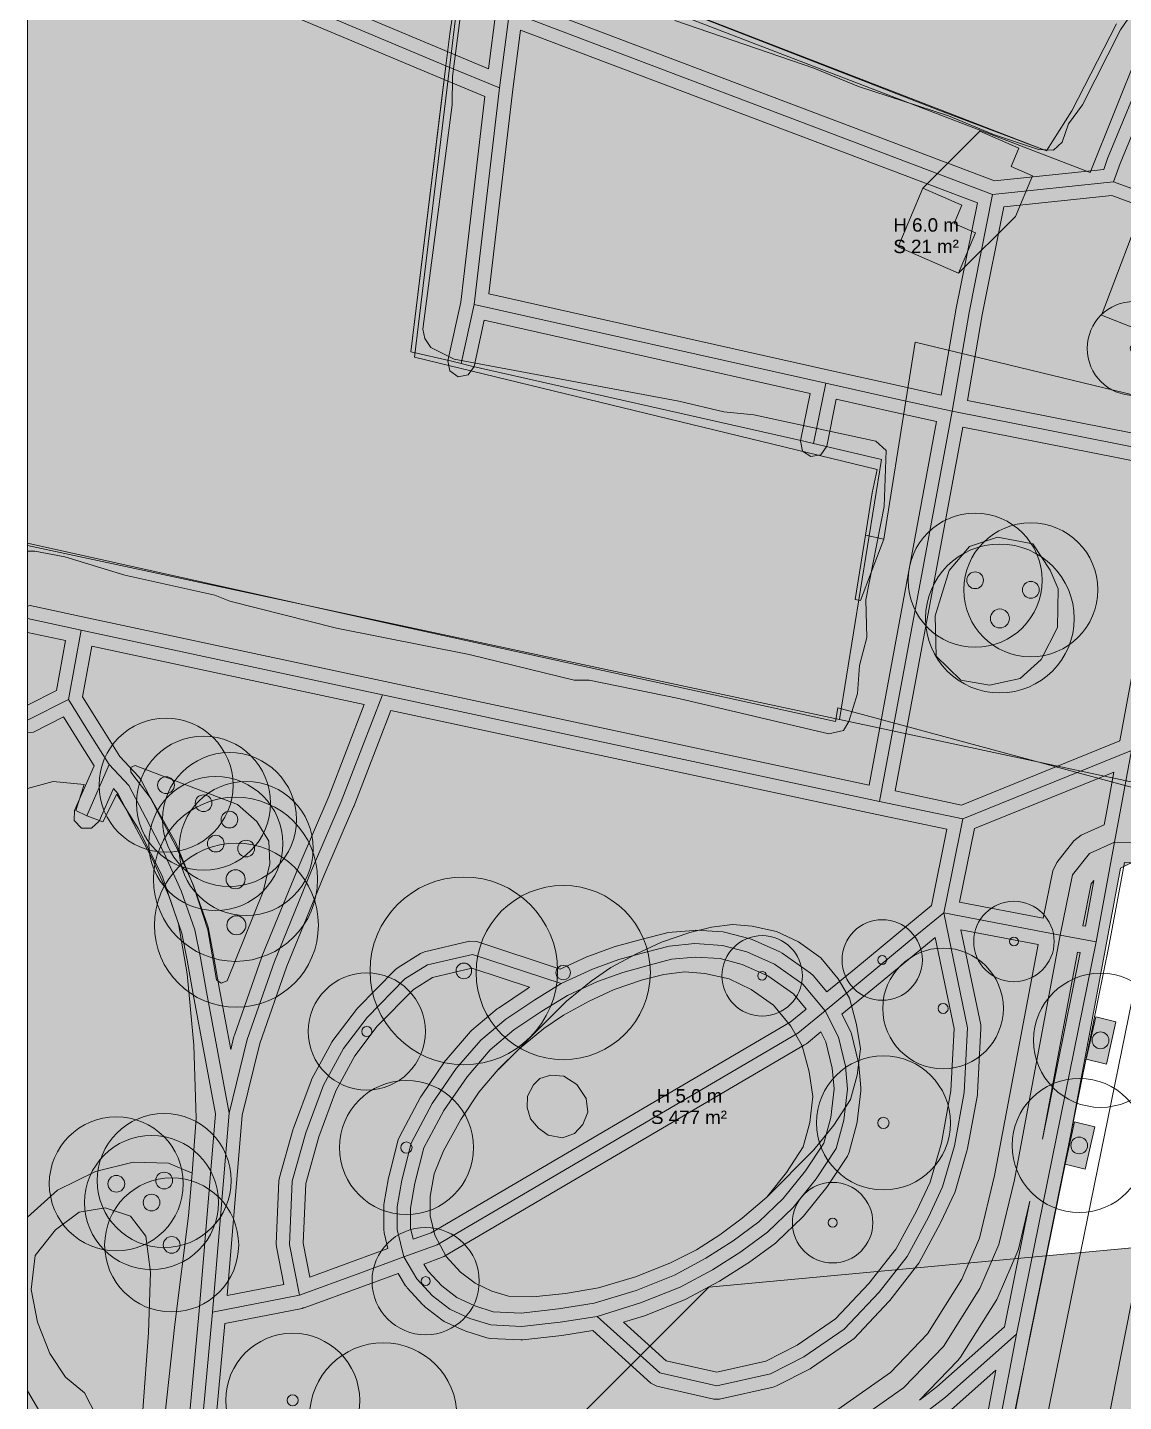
# Model space of a CAD drawing. Header units: metres. Extents: x -8 to 1190, y -11 to 1223.
# Drawn here: x 0 to 81.8, y 883.1 to 985.6 of the extents above; entities that cross this region are included whole.
import ezdxf

# ---------------------------------------------------------------- set-up
doc = ezdxf.new("R2010")
doc.units = ezdxf.units.M
doc.header["$MEASUREMENT"] = 0
for name, color, linetype, lineweight, true_color in [('TPX_BUILDING_AREAS_TEXT', 7, 'CONTINUOUS', 0, 0x000000), ('TPX_BUILDING_HEIGHTS_TEXT', 7, 'CONTINUOUS', 0, 0x000000), ('TPX_BUILDINGS', 7, 'CONTINUOUS', 0, 0x000000), ('TPX_BUILDINGS_HATCH', 7, 'CONTINUOUS', 0, 0xf0f0f0), ('TPX_BUILDINGS_SHADOWS_HATCH', 7, 'CONTINUOUS', 0, 0x000000), ('TPX_BUILDINGS_SHADOWS_OUTLINES', 7, 'CONTINUOUS', 0, 0x000000), ('TPX_CADASTRES', 7, 'CONTINUOUS', 0, 0x646464), ('TPX_CONTOUR_LINES_5M', 7, 'CONTINUOUS', 0, 0x969696), ('TPX_FRAME_PROJECT', 7, 'CONTINUOUS', 0, 0x000000), ('TPX_ROADS_AXES', 7, 'CONTINUOUS', 0, 0x323232), ('TPX_ROADS_CONTOURS', 7, 'CONTINUOUS', 0, 0x646464), ('TPX_VEGETATION_GREEN_SPACES', 7, 'CONTINUOUS', 0, 0x58ba48), ('TPX_VEGETATION_GREEN_SPACES_HATCH', 7, 'CONTINUOUS', 0, 0x58ba48), ('TPX_VEGETATION_TREES_INDIVIDUAL', 7, 'CONTINUOUS', 0, 0x136734), ('TPX_WATERWAYS', 7, 'CONTINUOUS', 0, 0x7aafdf), ('TPX_WATERWAYS_HATCH', 7, 'CONTINUOUS', 0, 0x7aafdf)]:
    doc.layers.add(name, color=color, linetype=linetype, lineweight=lineweight, true_color=true_color)
doc.styles.add('TPX_TEXTE', font='arial.ttf')

# ---------------------------------------------------------------- blocks, each defined once
blk = doc.blocks.new('TREETR006_CR070')
at = {"layer": 'TPX_VEGETATION_TREES_INDIVIDUAL'}
for radius in [7, 0.583]:
    blk.add_circle((0, 0, 0.04), radius, dxfattribs=at)
blk = doc.blocks.new('TREETR003_CR030')
at = {"layer": 'TPX_VEGETATION_TREES_INDIVIDUAL'}
for radius in [3, 0.333]:
    blk.add_circle((0, 0, 0.04), radius, dxfattribs=at)
blk = doc.blocks.new('TREETR005_CR065')
at = {"layer": 'TPX_VEGETATION_TREES_INDIVIDUAL'}
for radius in [6.5, 0.542]:
    blk.add_circle((0, 0, 0.04), radius, dxfattribs=at)
blk = doc.blocks.new('TREETR003_CR035')
at = {"layer": 'TPX_VEGETATION_TREES_INDIVIDUAL'}
for radius in [3.5, 0.292]:
    blk.add_circle((0, 0, 0.04), radius, dxfattribs=at)
blk = doc.blocks.new('TREETR004_CR045')
at = {"layer": 'TPX_VEGETATION_TREES_INDIVIDUAL'}
for radius in [4.5, 0.375]:
    blk.add_circle((0, 0, 0.04), radius, dxfattribs=at)
blk = doc.blocks.new('TREETR005_CR055')
at = {"layer": 'TPX_VEGETATION_TREES_INDIVIDUAL'}
for radius in [5.5, 0.458]:
    blk.add_circle((0, 0, 0.04), radius, dxfattribs=at)
blk = doc.blocks.new('TREETR003_CR040')
at = {"layer": 'TPX_VEGETATION_TREES_INDIVIDUAL'}
for radius in [4, 0.333]:
    blk.add_circle((0, 0, 0.04), radius, dxfattribs=at)
blk = doc.blocks.new('TREETR006_CR050')
at = {"layer": 'TPX_VEGETATION_TREES_INDIVIDUAL'}
for radius in [5, 0.625]:
    blk.add_circle((0, 0, 0.04), radius, dxfattribs=at)
blk = doc.blocks.new('TREETR007_CR061')
at = {"layer": 'TPX_VEGETATION_TREES_INDIVIDUAL'}
for radius in [6.12, 0.708]:
    blk.add_circle((0, 0, 0.04), radius, dxfattribs=at)
blk = doc.blocks.new('TREETR004_CR050')
at = {"layer": 'TPX_VEGETATION_TREES_INDIVIDUAL'}
for radius in [5, 0.417]:
    blk.add_circle((0, 0, 0.04), radius, dxfattribs=at)
blk = doc.blocks.new('TREETR004_CR044')
at = {"layer": 'TPX_VEGETATION_TREES_INDIVIDUAL'}
for radius in [4.37, 0.375]:
    blk.add_circle((0, 0, 0.04), radius, dxfattribs=at)
blk = doc.blocks.new('TREETR007_CR056')
at = {"layer": 'TPX_VEGETATION_TREES_INDIVIDUAL'}
for radius in [5.55, 0.708]:
    blk.add_circle((0, 0, 0.04), radius, dxfattribs=at)

msp = doc.modelspace()

# ---------------------------------------------------------------- hatches: boundary and pattern name
at = {"layer": 'TPX_BUILDINGS_HATCH'}
for points in [[(66.82, 973.6), (64.97, 969.21), (69.48, 967.25), (70.75, 970.26), (69.15, 970.97), (69.73, 972.33), (66.82, 973.6)], [(80.51, 965.1), (80.14, 964.13), (91.1, 959.79), (90.73, 958.8), (95.47, 956.92), (95.84, 957.9), (97.14, 957.39), (100.18, 965.35), (83.18, 972.09), (80.51, 965.1)]]:
    msp.add_hatch(color=256, dxfattribs=at).paths.add_polyline_path(points)
h = msp.add_hatch(color=256, dxfattribs=at)
h.paths.add_polyline_path([(30.05, 898.4), (30.04, 896.96), (30.39, 895.5), (31.24, 893.92), (32.3, 892.76), (33.4, 891.92), (34.65, 891.33), (35.89, 890.97), (37.71, 890.9), (40.14, 891.15), (42.6, 891.57), (45.36, 892.41), (47.93, 893.42), (49.91, 894.42), (51.66, 895.53), (53.33, 896.78), (55.16, 898.35), (56.63, 900.18), (57.88, 902.09), (58.38, 903.91), (58.61, 905.86), (58.33, 907.69), (57.81, 909.64), (56.96, 911.1), (55.66, 912.67), (54, 913.84), (52.36, 914.62), (50.54, 915.03), (49.06, 915.14), (47.49, 914.95), (45.9, 914.55), (43.78, 913.84), (41.92, 912.96), (40.01, 911.92), (38.53, 910.91), (36.69, 909.41), (35.13, 907.87), (33.7, 906.19), (32.34, 904.14), (31.05, 901.81), (30.34, 900.08), (30.05, 898.4)])
h.paths.add_polyline_path([(37.28, 905.03), (37.32, 905.88), (37.75, 906.73), (38.24, 907.2), (39.06, 907.45), (40.02, 907.36), (41, 906.75), (41.68, 905.71), (41.82, 904.67), (41.45, 903.75), (40.83, 903.08), (39.92, 902.76), (38.85, 902.97), (38.13, 903.48), (37.54, 904.18), (37.28, 905.03)], flags=16)
at = {"layer": 'TPX_BUILDINGS_SHADOWS_HATCH'}
for points in [[(71.07, 977.85), (66.82, 973.6), (69.73, 972.33), (69.15, 970.97), (70.75, 970.26), (69.48, 967.25), (73.72, 971.49), (75, 974.51), (73.39, 975.21), (73.97, 976.58), (71.07, 977.85)], [(38.67, 911.41), (35.14, 907.87), (36.69, 909.41), (38.53, 910.91), (40.01, 911.92), (41.92, 912.96), (43.78, 913.84), (45.9, 914.55), (47.49, 914.95), (49.06, 915.14), (50.54, 915.03), (52.36, 914.62), (54, 913.84), (55.66, 912.67), (56.96, 911.1), (57.81, 909.64), (58.33, 907.69), (58.61, 905.86), (58.38, 903.91), (57.88, 902.09), (56.63, 900.18), (55.16, 898.35), (58.69, 901.88), (60.16, 903.72), (61.42, 905.62), (61.92, 907.44), (62.15, 909.4), (61.86, 911.23), (61.34, 913.18), (60.49, 914.63), (59.2, 916.2), (57.54, 917.38), (55.9, 918.15), (54.07, 918.56), (52.6, 918.67), (51.03, 918.49), (49.43, 918.09), (47.32, 917.37), (45.45, 916.49), (43.54, 915.46), (42.07, 914.44), (40.23, 912.95), (38.67, 911.41)], [(37.32, 905.88), (37.28, 905.03), (37.54, 904.18), (38.13, 903.48), (38.85, 902.97), (39.92, 902.76), (40.83, 903.08), (41.45, 903.75), (41.82, 904.67), (41.68, 905.71), (41, 906.75), (40.02, 907.36), (39.06, 907.45), (38.24, 907.2), (37.75, 906.73), (37.32, 905.88)], [(50.84, 891.63), (29.63, 870.42), (66.84, 873.86), (62.04, 835.43), (63.87, 835.35), (65.26, 835.3), (66.35, 835.26), (62.93, 822.76), (60.98, 815.62), (59.83, 815.86), (59.44, 812.47), (57.51, 807.13), (56.53, 802.8), (52.56, 768.79), (44.46, 767.71), (44.25, 767.11), (43.63, 765.31), (42.94, 763.34), (42.65, 762.52), (51.46, 759.45), (50.58, 750.6), (50.09, 746.61), (47.69, 727.18), (47.43, 724.95), (47.37, 724.35), (47.29, 723.78), (46.74, 719.08), (47.79, 705.92), (64.76, 722.89), (63.71, 736.05), (64.26, 740.75), (64.34, 741.32), (64.4, 741.9), (64.66, 744.15), (67.06, 763.58), (67.55, 767.57), (68.43, 776.42), (62.32, 778.55), (69.53, 785.76), (73.5, 819.77), (74.48, 824.1), (76.41, 829.44), (76.8, 832.83), (77.91, 842.36), (78.19, 844.81), (82.43, 849.05), (82.69, 851.8), (83.25, 856.64), (88.05, 895.08), (50.84, 891.63)]]:
    msp.add_hatch(color=256, dxfattribs=at).paths.add_polyline_path(points)
at = {"layer": 'TPX_VEGETATION_GREEN_SPACES_HATCH'}
for points in [[(0, 946.95), (0, 748.38), (1.31, 752.54), (3.68, 758.98), (6.18, 765.81), (7.04, 769.09), (7.68, 771.52), (8.36, 774.1), (8.58, 774.97), (10.02, 782.12), (11.48, 793.14), (12.1, 803.39), (13.01, 814.47), (13.87, 823.96), (14.22, 828.87), (14.35, 830.78), (14.48, 832.11), (15.05, 839.73), (17.03, 857.82), (17.14, 858.81), (18.41, 871.02), (22.6, 871.19), (28, 870.09), (29.63, 870.42), (66.84, 873.86), (69.33, 877.17), (70.64, 878.65), (71.45, 879.38), (72.23, 879.52), (72.99, 878.95), (77.42, 900.8), (81.56, 922.88), (82.26, 923.22), (85.47, 922.63), (85.77, 924.24), (86.11, 926.04), (86.54, 928.42), (86.97, 930.73), (89.12, 942.26), (89.73, 944.01), (90.69, 945.45), (92.03, 946.57), (93.5, 947.2), (95.23, 947.38), (115.7, 948.85), (117.33, 949.18), (118.76, 949.67), (119.86, 950.6), (120.69, 951.98), (125.22, 961.69), (130.85, 974.01), (132.57, 977.77), (134.39, 981.76), (142.7, 999.97), (145.24, 1005.52), (185.84, 1013.05), (217.83, 1018.96), (223.71, 1020.26), (221.84, 1029.13), (218.88, 1043.16), (217.58, 1049.33), (217.01, 1052.03), (215.68, 1058.31), (215.05, 1061.27), (214.08, 1065.92), (212.22, 1074.71), (211.56, 1077.85), (241.43, 1084.13), (243.06, 1076.42), (246.19, 1061.55), (248.12, 1052.43), (248.93, 1048.59), (250.85, 1039.5), (253.62, 1026.2), (259.73, 1027.35), (266.95, 1028.75), (258.3, 1072.96), (255.77, 1085.84), (296.74, 1093.81), (313.88, 1097.15), (316.41, 1097.64), (334.66, 1101.2), (378.18, 1109.74), (389.82, 1112.03), (387.91, 1124.13), (401.49, 1126.84), (484.15, 1142.34), (485.48, 1142.62), (487.78, 1143.04), (498.8, 1145.1), (500.98, 1145.51), (530.38, 1150.99), (533.24, 1151.54), (574.75, 1159.4), (574.1, 1163.4), (563.36, 1215.93), (563, 1218.59), (401.94, 1218.59), (401.47, 1216.75), (400.39, 1208.81), (401.16, 1205.6), (402.53, 1203.12), (403.3, 1200.46), (403.67, 1197.11), (402.52, 1193.65), (399.97, 1187.73), (396.85, 1182.79), (394.1, 1179.23), (389.84, 1175.05), (384.07, 1168.9), (379.71, 1165.1), (377.59, 1162.91), (376.46, 1159.99), (375.71, 1155.78), (375.78, 1138.41), (375.81, 1129.84), (373.86, 1128.02), (371.07, 1126.67), (366.58, 1125.46), (336.55, 1120.38), (326.68, 1119.79), (315.15, 1121.43), (307.05, 1123.19), (299.46, 1126.34), (289.16, 1132.6), (282.52, 1138.46), (277.47, 1144.68), (272.95, 1149.57), (270.14, 1151.39), (267.65, 1152.32), (261.09, 1177.74), (229.2, 1170.51), (226.55, 1164.41), (162.2, 1148.41), (158.41, 1147.29), (154.16, 1145.85), (149.7, 1143.84), (145.34, 1141.24), (141.54, 1138.54), (144.46, 1134.75), (146.98, 1131.4), (133.62, 1121.1), (131.09, 1124.45), (127.13, 1129.25), (123.84, 1130.33), (91.75, 1110.02), (87.45, 1107.29), (81.28, 1097.36), (59.82, 1062.76), (60.31, 1059.01), (64.63, 1055.95), (65.7, 1053.33), (68.24, 1052.74), (77.37, 1046.68), (77.54, 1047.76), (83.88, 1043.56), (77.85, 1039.96), (76.21, 1040.6), (73.52, 1029.16), (75.27, 1028.71), (74.5, 1025.64), (72.79, 1026.02), (71.15, 1019.08), (69.93, 1013.93), (69.08, 1010.4), (68.15, 1005.55), (76.96, 1000.05), (84.54, 995.29), (84.06, 992.66), (81.26, 985.85), (77.92, 979.36), (76.05, 976.38), (32.69, 993.15), (31.52, 985.11), (31.23, 982.73), (28.61, 961.39), (31.66, 960.68), (32.35, 960.51), (33.03, 960.34), (57.92, 954.73), (58.66, 954.55), (59.41, 954.37), (63.72, 953.35), (60.59, 933.97), (0, 946.95)], [(0, 946.95), (0, 748.38), (1.31, 752.54), (3.68, 758.98), (6.18, 765.81), (7.04, 769.09), (7.68, 771.52), (8.36, 774.1), (8.58, 774.97), (10.02, 782.12), (11.48, 793.14), (12.1, 803.39), (13.01, 814.47), (13.87, 823.96), (14.22, 828.87), (14.35, 830.78), (14.48, 832.11), (15.05, 839.73), (17.03, 857.82), (17.14, 858.81), (18.41, 871.02), (22.6, 871.19), (28, 870.09), (29.63, 870.42), (66.84, 873.86), (69.33, 877.17), (70.64, 878.65), (71.45, 879.38), (72.23, 879.52), (72.99, 878.95), (77.42, 900.8), (81.56, 922.88), (82.26, 923.22), (85.47, 922.63), (85.77, 924.24), (86.11, 926.04), (86.54, 928.42), (60.59, 933.97), (0, 946.95)], [(68.78, 945.09), (67.74, 941.69), (67.81, 938.7), (69.65, 936.9), (71.78, 936.53), (74.08, 937.02), (75.65, 938.43), (76.86, 940.84), (76.91, 943.71), (76.31, 945.11), (75.02, 947.07), (72.39, 947.56), (70.3, 946.87), (68.78, 945.09)], [(8.03, 930.53), (7.7, 930.39), (7.71, 930.05), (9.22, 928.04), (11.07, 924.77), (12.41, 921.48), (13.46, 918.28), (14.1, 914.56), (14.45, 914.3), (14.91, 914.47), (17.59, 921.13), (18.09, 923.21), (18, 924.89), (17.11, 926.36), (15.67, 927.62), (8.03, 930.53)], [(0, 928.82), (0, 896.85), (2.23, 898.87), (5.08, 900.26), (7.88, 900.95), (10.52, 900.87), (12.28, 900.14), (12.58, 904.24), (12.41, 909.68), (11.92, 915.01), (11.27, 918.72), (10.04, 922.31), (8.25, 925.84), (6.68, 928.41), (5.62, 926.33), (4.43, 926.79), (3.6, 927.17), (4.22, 929.11), (1.92, 929.35), (0, 928.82)], [(79.73, 911.79), (79.01, 908.63), (80.51, 908.27), (81.22, 911.43), (79.73, 911.79)], [(78.14, 903.95), (77.42, 900.8), (78.92, 900.44), (79.65, 903.59), (78.14, 903.95)], [(0, 896.85), (0, 883.89), (2.18, 880.18), (3.38, 877.97), (4.11, 875.41), (4.24, 872.93), (3.21, 868.97), (2.29, 865.61), (2.61, 862.23), (3.78, 859.63), (3.48, 861.6), (3.45, 863.58), (3.79, 865.47), (4.56, 867.36), (5.5, 869.16), (6.12, 872.59), (6.17, 875.92), (5.79, 879.1), (5.14, 882.01), (4.25, 883.75), (2.83, 884.92), (1.66, 886.69), (0.74, 889.02), (0.27, 891.45), (0.57, 893.98), (2.09, 895.91), (3.85, 897.23), (5.79, 897.54), (7.7, 896.93), (8.83, 895.43), (9.19, 892.76), (9.04, 888.23), (8.6, 882.46), (8.12, 877.98), (7.48, 872.15), (6.86, 869.07), (5.75, 867.07), (4.84, 865.16), (4.48, 863.7), (4.55, 862.07), (4.67, 860.55), (4.96, 860.85), (6.04, 861.8), (7.08, 862.46), (8.29, 862.83), (9.49, 874.96), (11, 888.85), (12.02, 896.95), (12.28, 900.14), (10.52, 900.87), (7.88, 900.95), (5.08, 900.26), (2.23, 898.87), (0, 896.85)], [(0, 883.89), (0, 868.11), (1.42, 870.06), (4.24, 872.93), (4.11, 875.41), (3.38, 877.97), (2.18, 880.18), (0, 883.89)]]:
    msp.add_hatch(color=256, dxfattribs=at).paths.add_polyline_path(points)
at = {"layer": 'TPX_WATERWAYS_HATCH'}
for points in [[(0, 1218.59), (0, 946.95), (60.59, 933.97), (63.72, 953.35), (59.41, 954.37), (58.66, 954.55), (57.92, 954.73), (33.03, 960.34), (32.35, 960.51), (31.66, 960.68), (28.61, 961.39), (30.95, 980.52), (31.23, 982.73), (31.52, 985.11), (32.69, 993.15), (68.12, 979.37), (76.05, 976.38), (77.92, 979.36), (81.26, 985.85), (84.06, 992.66), (84.54, 995.29), (76.96, 1000.05), (68.15, 1005.55), (64.83, 1005.08), (60.63, 1007.74), (55.09, 1009.55), (60.33, 1030.11), (58.67, 1030.53), (57.47, 1025.6), (56.98, 1023.58), (48.69, 1025.81), (49.2, 1027.86), (54.73, 1050.66), (55.25, 1052.8), (63.55, 1050.68), (63.02, 1048.51), (62.23, 1045.21), (63.81, 1044.79), (65.7, 1053.33), (64.63, 1055.95), (60.31, 1059.01), (59.82, 1062.76), (61.27, 1065.1), (66.36, 1073.33), (69.94, 1079.11), (73.99, 1085.67), (81.28, 1097.36), (87.45, 1107.29), (91.75, 1110.02), (123.84, 1130.33), (127.13, 1129.25), (131.09, 1124.45), (133.62, 1121.1), (146.98, 1131.4), (144.46, 1134.75), (141.54, 1138.54), (145.34, 1141.24), (149.7, 1143.84), (154.16, 1145.85), (158.41, 1147.29), (162.2, 1148.41), (226.55, 1164.41), (229.2, 1170.51), (261.09, 1177.74), (267.65, 1152.32), (270.14, 1151.39), (272.95, 1149.57), (277.47, 1144.68), (282.52, 1138.46), (289.16, 1132.6), (299.46, 1126.34), (307.05, 1123.19), (315.15, 1121.43), (326.68, 1119.79), (336.55, 1120.38), (366.58, 1125.46), (371.07, 1126.67), (373.86, 1128.02), (375.81, 1129.84), (375.78, 1138.41), (375.71, 1155.78), (376.46, 1159.99), (377.59, 1162.91), (379.71, 1165.1), (384.07, 1168.9), (389.84, 1175.05), (394.1, 1179.23), (396.85, 1182.79), (399.97, 1187.73), (402.52, 1193.65), (403.67, 1197.11), (403.3, 1200.46), (402.53, 1203.12), (401.16, 1205.6), (400.39, 1208.81), (401.47, 1216.75), (401.94, 1218.59), (0, 1218.59)], [(0, 1218.59), (0, 946.95), (60.59, 933.97), (63.72, 953.35), (59.41, 954.37), (58.66, 954.55), (57.92, 954.73), (33.03, 960.34), (32.35, 960.51), (31.66, 960.68), (28.61, 961.39), (30.95, 980.52), (31.23, 982.73), (31.52, 985.11), (32.69, 993.15), (68.12, 979.37), (76.05, 976.38), (77.92, 979.36), (81.26, 985.85), (84.06, 992.66), (84.54, 995.29), (76.96, 1000.05), (68.15, 1005.55), (64.83, 1005.08), (60.63, 1007.74), (55.09, 1009.55), (60.33, 1030.11), (58.67, 1030.53), (57.47, 1025.6), (56.98, 1023.58), (48.69, 1025.81), (49.2, 1027.86), (54.73, 1050.66), (55.25, 1052.8), (63.55, 1050.68), (63.02, 1048.51), (62.23, 1045.21), (63.81, 1044.79), (65.7, 1053.33), (64.63, 1055.95), (60.31, 1059.01), (59.82, 1062.76), (61.27, 1065.1), (66.36, 1073.33), (69.94, 1079.11), (73.99, 1085.67), (81.28, 1097.36), (87.45, 1107.29), (91.75, 1110.02), (123.84, 1130.33), (127.13, 1129.25), (131.09, 1124.45), (133.62, 1121.1), (146.98, 1131.4), (144.46, 1134.75), (141.54, 1138.54), (145.34, 1141.24), (149.7, 1143.84), (154.16, 1145.85), (158.41, 1147.29), (162.2, 1148.41), (226.55, 1164.41), (229.2, 1170.51), (261.09, 1177.74), (267.65, 1152.32), (270.14, 1151.39), (272.95, 1149.57), (277.47, 1144.68), (282.52, 1138.46), (289.16, 1132.6), (299.46, 1126.34), (307.05, 1123.19), (315.15, 1121.43), (326.68, 1119.79), (336.55, 1120.38), (366.58, 1125.46), (371.07, 1126.67), (373.86, 1128.02), (375.81, 1129.84), (375.78, 1138.41), (375.71, 1155.78), (376.46, 1159.99), (377.59, 1162.91), (379.71, 1165.1), (384.07, 1168.9), (389.84, 1175.05), (394.1, 1179.23), (396.85, 1182.79), (399.97, 1187.73), (402.52, 1193.65), (403.67, 1197.11), (403.3, 1200.46), (402.53, 1203.12), (401.16, 1205.6), (400.39, 1208.81), (401.47, 1216.75), (401.94, 1218.59), (0, 1218.59)], [(0.57, 893.98), (0.27, 891.45), (0.74, 889.02), (1.66, 886.69), (2.83, 884.92), (4.25, 883.75), (5.14, 882.01), (5.79, 879.1), (6.17, 875.92), (6.12, 872.59), (5.5, 869.16), (4.56, 867.36), (3.79, 865.47), (3.45, 863.58), (3.48, 861.6), (3.78, 859.63), (4.67, 860.55), (4.55, 862.07), (4.48, 863.7), (4.84, 865.16), (5.75, 867.07), (6.86, 869.07), (7.48, 872.15), (8.12, 877.98), (8.6, 882.46), (9.04, 888.23), (9.19, 892.76), (8.83, 895.43), (7.7, 896.93), (5.79, 897.54), (3.85, 897.23), (2.09, 895.91), (0.57, 893.98)]]:
    msp.add_hatch(color=256, dxfattribs=at).paths.add_polyline_path(points)

# ---------------------------------------------------------------- linework, layer by layer
at = {"layer": 'TPX_BUILDINGS', "elevation": 0.04}
for points in [[(66.82, 973.6), (64.97, 969.21), (69.48, 967.25), (70.75, 970.26), (69.15, 970.97), (69.73, 972.33)], [(80.51, 965.1), (80.14, 964.13), (91.1, 959.79), (90.73, 958.8), (95.47, 956.92), (95.84, 957.9), (97.14, 957.39), (100.18, 965.35), (83.18, 972.09)], [(30.05, 898.4), (30.04, 896.96), (30.39, 895.5), (31.24, 893.92), (32.3, 892.76), (33.4, 891.92), (34.65, 891.33), (35.89, 890.97), (37.71, 890.9), (40.14, 891.15), (42.6, 891.57), (45.36, 892.41), (47.93, 893.42), (49.91, 894.42), (51.66, 895.53), (53.33, 896.78), (55.16, 898.35), (56.63, 900.18), (57.88, 902.09), (58.38, 903.91), (58.61, 905.86), (58.33, 907.69), (57.81, 909.64), (56.96, 911.1), (55.66, 912.67), (54, 913.84), (52.36, 914.62), (50.54, 915.03), (49.06, 915.14), (47.49, 914.95), (45.9, 914.55), (43.78, 913.84), (41.92, 912.96), (40.01, 911.92), (38.53, 910.91), (36.69, 909.41), (35.13, 907.87), (33.7, 906.19), (32.34, 904.14), (31.05, 901.81), (30.34, 900.08)], [(37.28, 905.03), (37.32, 905.88), (37.75, 906.73), (38.24, 907.2), (39.06, 907.45), (40.02, 907.36), (41, 906.75), (41.68, 905.71), (41.82, 904.67), (41.45, 903.75), (40.83, 903.08), (39.92, 902.76), (38.85, 902.97), (38.13, 903.48), (37.54, 904.18)]]:
    msp.add_lwpolyline(points, close=True, dxfattribs=at)
at = {"layer": 'TPX_BUILDINGS_SHADOWS_OUTLINES', "elevation": 0.04}
for points in [[(71.07, 977.85), (66.82, 973.6), (69.73, 972.33), (69.15, 970.97), (70.75, 970.26), (69.48, 967.25), (73.72, 971.49), (75, 974.51), (73.39, 975.21), (73.97, 976.58)], [(38.67, 911.41), (35.14, 907.87), (36.69, 909.41), (38.53, 910.91), (40.01, 911.92), (41.92, 912.96), (43.78, 913.84), (45.9, 914.55), (47.49, 914.95), (49.06, 915.14), (50.54, 915.03), (52.36, 914.62), (54, 913.84), (55.66, 912.67), (56.96, 911.1), (57.81, 909.64), (58.33, 907.69), (58.61, 905.86), (58.38, 903.91), (57.88, 902.09), (56.63, 900.18), (55.16, 898.35), (58.69, 901.88), (60.16, 903.72), (61.42, 905.62), (61.92, 907.44), (62.15, 909.4), (61.86, 911.23), (61.34, 913.18), (60.49, 914.63), (59.2, 916.2), (57.54, 917.38), (55.9, 918.15), (54.07, 918.56), (52.6, 918.67), (51.03, 918.49), (49.43, 918.09), (47.32, 917.37), (45.45, 916.49), (43.54, 915.46), (42.07, 914.44), (40.23, 912.95)], [(37.32, 905.88), (37.28, 905.03), (37.54, 904.18), (38.13, 903.48), (38.85, 902.97), (39.92, 902.76), (40.83, 903.08), (41.45, 903.75), (41.82, 904.67), (41.68, 905.71), (41, 906.75), (40.02, 907.36), (39.06, 907.45), (38.24, 907.2), (37.75, 906.73)]]:
    msp.add_lwpolyline(points, close=True, dxfattribs=at)
msp.add_lwpolyline([(83.25, 856.64), (88.05, 895.08), (50.84, 891.63), (29.63, 870.42)], dxfattribs=at)
at = {"layer": 'TPX_CADASTRES', "elevation": 0.02}
msp.add_lwpolyline([(86.57, 992.88), (79.3, 974.76), (32.71, 992.67), (28.87, 961), (63.4, 952.61), (63.04, 950.87), (62.54, 947.72), (63.91, 947.42), (66.24, 962.1), (109.3, 951.7), (126.96, 1000.05)], dxfattribs=at)
for points in [[(0, 947.13), (0, 595.6), (5.47, 643.71), (7.13, 658.29), (9.5, 679.16), (45.56, 674.66), (48.68, 702.1), (12.62, 706.6), (25.53, 820.09), (30.92, 867.56), (67.89, 870.17), (62.59, 824.04), (60.41, 805.22), (85.48, 928.08), (60.47, 934.83), (60.3, 933.81), (26.37, 941.25)], [(62.54, 947.72), (61.77, 942.92), (62.16, 942.85), (63.91, 947.42)]]:
    msp.add_lwpolyline(points, close=True, dxfattribs=at)
at = {"layer": 'TPX_CONTOUR_LINES_5M', "elevation": 0.05}
for points in [[(32.72, 989.58), (31.71, 981.91), (31.68, 979.82), (29.5, 963.09), (29.65, 962.39), (30.11, 961.7), (31.85, 960.85), (48.61, 957.72), (51.96, 956.92), (54.2, 956.7), (63.31, 954.73), (64.08, 954.03), (63.93, 949.85), (62.56, 942.88), (62.62, 940.09), (62.08, 938), (61.94, 935.9), (61.28, 933.81), (60.9, 933.15), (59.79, 932.9), (48.61, 935.53), (41.91, 936.9), (40.79, 936.91), (32.97, 938.82), (23.05, 940.78), (15.09, 942.78), (13.97, 943.25), (7.26, 944.74), (2.79, 946.09), (0.56, 946.52), (0, 946.52)], [(83.25, 987.88), (81.56, 985.4), (78.72, 979.82), (77.67, 978.4), (77.2, 977.03), (76.55, 976.43), (75.43, 976.47), (72.08, 977.6), (68.73, 979), (62.02, 981.17), (58.67, 982.54), (48.3, 986.1)]]:
    msp.add_lwpolyline(points, dxfattribs=at)
at = {"layer": 'TPX_FRAME_PROJECT', "elevation": 0}
msp.add_lwpolyline([(0, 0), (1184.57, 0), (1184.57, 1218.59), (0, 1218.59)], close=True, dxfattribs=at)
at = {"layer": 'TPX_ROADS_AXES', "elevation": 0.03}
for points in [[(79.74, 917.38), (81.12, 924.81), (81.47, 926.69), (82.39, 931.66), (86.45, 953.51), (96.4, 951.56), (112.46, 952.95), (115.29, 953.5), (117.55, 954.86), (119.24, 956.96), (122.02, 962.56), (128.47, 976.81), (129.63, 979.36), (130.75, 981.82), (141.66, 1003.71)], [(91.85, 999.45), (90.27, 995.88), (84.51, 982.66), (81.53, 975.43), (81.04, 974.06)], [(35.22, 981.08), (31.23, 982.73), (0, 995.84)], [(33.32, 964.93), (35.22, 981.08), (35.96, 986.78), (72.02, 973.13), (70.26, 964.32)], [(72.02, 973.13), (81.04, 974.06), (83.62, 973.11), (101.76, 966.17), (96.4, 951.56)], [(33.32, 964.93), (32.35, 960.51)], [(86.45, 953.51), (68.99, 956.96), (64.99, 957.84), (59.58, 959.05), (33.32, 964.93)], [(70.26, 964.32), (68.99, 956.96), (63.59, 927.86)], [(58.66, 954.55), (59.58, 959.05)], [(69.79, 926.55), (63.59, 927.86), (26.48, 935.81), (4.01, 940.63), (0, 941.49)], [(0, 933.92), (3.05, 935.46), (4.01, 940.63)], [(13.81, 889.77), (15.04, 904.61), (16.39, 910.09), (18.43, 915.92), (21.2, 922.7), (23.42, 927.85), (26.48, 935.81)], [(15.04, 904.61), (13.35, 913.65), (12.9, 916.2), (12.5, 918.29), (11.48, 921.18), (10.21, 924), (8.82, 926.64), (7.56, 929.04), (6.1, 930.6), (4.67, 932.85), (3.05, 935.46)], [(42.5, 889.45), (47.18, 885.23), (51.43, 884.26), (55.44, 885.16), (57.94, 886.44), (60.95, 888.49), (63.55, 891.25), (65.63, 893.91), (67.23, 896.85), (68.29, 899.12), (69.17, 902.16), (69.9, 906.16), (70.15, 910.98), (68.37, 919.55), (68.99, 922.61), (69.79, 926.55), (82.39, 931.66), (84.09, 931.32), (86.97, 930.73), (91.86, 929.73), (97.04, 928.68), (97.78, 928.51), (131.52, 920.89)], [(4.43, 926.79), (6.1, 930.6)], [(90.62, 923.31), (85.77, 924.24), (82.97, 924.78), (81.12, 924.81), (79.25, 923.97), (77.97, 922.37), (77.07, 917.89), (73.64, 899.63), (72.48, 894.81), (71.06, 891.52), (68.35, 887.21), (65.38, 884.13), (61.23, 881.21)], [(79.74, 917.38), (77.07, 917.89), (68.37, 919.55), (66.37, 917.9)], [(27.58, 895.92), (27.58, 897.62), (27.93, 899.6), (28.63, 902.37), (30.21, 905.32), (32, 907.93), (33.82, 910.04), (35.7, 911.62), (37.85, 913.06), (39.82, 914.27), (42.15, 915.35), (44.12, 916.07), (46.23, 916.63), (47.89, 917.07), (49.81, 917.25), (51.86, 917.12), (53.68, 916.64), (55.74, 915.72), (57.85, 914.24), (59.52, 912.24), (60.52, 910.28), (61.04, 908.12), (61.2, 906.4), (60.92, 904.09), (60.34, 901.96), (58.86, 899.72), (57.13, 897.56), (55.22, 895.73), (53.22, 894.26), (51.11, 892.93), (48.7, 891.63), (45.75, 890.45), (42.5, 889.45), (39.76, 889.02), (36.86, 888.69), (34.57, 888.81), (33, 889.3), (31.52, 889.99), (30.23, 890.99)], [(55.29, 763.3), (57.56, 783.94), (58.8, 794.77), (60.07, 806.77), (60.74, 810.99), (61.79, 816.47), (62.93, 822.76), (64.44, 830.87), (65.26, 835.3), (67.46, 846.5), (74.08, 876.73), (74.65, 879.75), (72.47, 881.22), (73.81, 888.13), (79.74, 917.38)], [(66.37, 917.9), (62.44, 914.66)], [(39.82, 914.27), (33.21, 916.45), (29.85, 915.66), (28.17, 914.63), (25.34, 911.74), (23.59, 909.42), (22.1, 906.69), (20.78, 903.15), (19.76, 899.53), (19.56, 894.82), (20.3, 891.03), (13.81, 889.77)], [(62.44, 914.66), (59.52, 912.24), (57.49, 910.57), (30.56, 894.78), (28.09, 893.88), (24.8, 892.67)], [(29.06, 892.25), (28.09, 893.88), (27.58, 895.92)], [(20.3, 891.03), (24.8, 892.67)], [(30.23, 890.99), (29.06, 892.25)], [(7.59, 826.78), (8.1, 831.4), (11.19, 861.85), (12.71, 877.92), (13.81, 889.77)], [(47.49, 872.72), (56.2, 875.95), (60.69, 878.02), (65.04, 880.77), (68.49, 883.42), (73.81, 888.13)]]:
    msp.add_lwpolyline(points, dxfattribs=at)
at = {"layer": 'TPX_ROADS_CONTOURS', "elevation": 0.03}
for points in [[(34.97, 986.91), (34.4, 982.5), (31.61, 983.65), (0.39, 996.77)], [(89.36, 996.28), (83.59, 983.06), (80.6, 975.81), (80.31, 974.99), (72.16, 974.15), (36.32, 987.71)], [(0, 994.76), (30.84, 981.8), (34.14, 980.44), (32.33, 965.1), (31.37, 960.72), (31.51, 959.97), (32.14, 959.53), (32.89, 959.66), (33.33, 960.29), (34.08, 963.74), (58.4, 958.29), (57.68, 954.75), (57.83, 953.99), (58.46, 953.57), (59.21, 953.71), (59.64, 954.35), (60.35, 957.86), (64.77, 956.87), (67.83, 956.19), (62.8, 929.06), (26.69, 936.79), (4.22, 941.6), (0.21, 942.46), (0, 942.42), (0, 940.46), (2.85, 939.85), (2.16, 936.13), (0, 935.04), (0, 933), (0.45, 933.03), (2.69, 934.16), (3.83, 932.32), (4.97, 930.52), (3.51, 927.19), (3.49, 926.43), (4.02, 925.87), (4.79, 925.86), (5.34, 926.39), (6.41, 928.81), (6.74, 928.45), (7.93, 926.17), (9.32, 923.56), (10.55, 920.81), (11.53, 918.03), (11.91, 916.02), (12.37, 913.47), (14.04, 904.56), (12.81, 889.86), (11.72, 878.01)], [(13.76, 878.41), (14.73, 888.93), (20.49, 890.05), (20.56, 890.09), (20.65, 890.09), (25.14, 891.74), (27.66, 892.65), (28.2, 891.74), (28.29, 891.68), (28.33, 891.58), (29.5, 890.31), (29.58, 890.27), (29.62, 890.19), (30.91, 889.2), (31.1, 889.08), (32.58, 888.4), (32.7, 888.35), (34.27, 887.86), (34.52, 887.81), (36.81, 887.7), (36.97, 887.7), (39.87, 888.03), (42.18, 888.39), (46.51, 884.48), (46.96, 884.25), (51.21, 883.28), (51.65, 883.28), (55.65, 884.18), (55.89, 884.27), (58.4, 885.55), (58.5, 885.61), (61.51, 887.67), (61.68, 887.81), (64.27, 890.56), (64.34, 890.63), (66.42, 893.3), (66.51, 893.43), (68.11, 896.37), (68.14, 896.42), (69.2, 898.7), (69.26, 898.84), (70.13, 901.88), (70.15, 901.98), (70.88, 905.98), (70.9, 906.11), (71.14, 910.93), (71.13, 911.19), (69.65, 918.29), (75.41, 917.19), (72.17, 899.95), (71.05, 895.29), (69.73, 892.22), (67.16, 888.14), (64.4, 885.27), (60.46, 882.5)]]:
    msp.add_lwpolyline(points, dxfattribs=at)
for points in [[(34.42, 965.71), (36.21, 980.96), (36.79, 985.39), (70.88, 972.49), (69.28, 964.52), (69.27, 964.49), (68.18, 958.16), (65.2, 958.82), (59.8, 960.03)], [(70.14, 957.75), (71.24, 964.14), (72.86, 972.21), (80.91, 973.04), (83.27, 972.18), (100.49, 965.59), (95.76, 952.7), (86.64, 954.5)], [(64.75, 928.64), (69.79, 955.78), (85.28, 952.72), (81.5, 932.38), (69.7, 927.59)], [(4.11, 935.66), (4.81, 939.43), (25.13, 935.08), (22.49, 928.23), (20.28, 923.09), (17.5, 916.3), (17.48, 916.26), (15.44, 910.42), (15.41, 910.33), (15.17, 909.35), (14.34, 913.83), (13.88, 916.37), (13.48, 918.48), (13.44, 918.62), (12.42, 921.51), (12.39, 921.59), (11.13, 924.41), (11.1, 924.47), (9.7, 927.1), (8.45, 929.5), (8.29, 929.72), (6.9, 931.21), (5.52, 933.39)], [(14.91, 891), (16.03, 904.45), (17.35, 909.81), (19.36, 915.57), (22.12, 922.31), (24.34, 927.45), (24.35, 927.49), (27.11, 934.65), (63.38, 926.88), (68.61, 925.78), (67.46, 920.1), (65.74, 918.67), (61.8, 915.43), (59.65, 913.65), (58.62, 914.88), (58.42, 915.06), (56.31, 916.54), (56.14, 916.64), (54.08, 917.55), (53.93, 917.61), (52.12, 918.09), (51.92, 918.12), (49.87, 918.25), (49.72, 918.24), (47.79, 918.07), (47.63, 918.04), (45.98, 917.6), (43.86, 917.03), (43.78, 917.01), (41.81, 916.29), (41.73, 916.26), (39.76, 915.35), (33.53, 917.4), (32.99, 917.43), (29.62, 916.63), (29.32, 916.51), (27.65, 915.48), (27.45, 915.33), (24.62, 912.44), (24.54, 912.34), (22.79, 910.02), (22.71, 909.9), (21.22, 907.16), (21.16, 907.03), (19.85, 903.5), (19.82, 903.43), (18.8, 899.8), (18.76, 899.57), (18.56, 894.87), (18.58, 894.63), (19.13, 891.82)], [(69.55, 920.34), (70.66, 925.83), (81.07, 930.05), (80.48, 926.87), (80.34, 926.11), (78.63, 925.34), (78.08, 924.91), (76.8, 923.3), (76.5, 922.67), (75.79, 919.15)], [(73.58, 881.68), (74.79, 887.94), (80.72, 917.18), (81.85, 923.3), (82.81, 923.28), (88.62, 922.17), (80.94, 883.2), (80.28, 879.69), (76.66, 880.38), (75.04, 880.69)], [(78.74, 918.59), (79.37, 921.72), (79.57, 921.97), (78.94, 918.55)], [(44.48, 889.01), (46.04, 889.49), (46.12, 889.52), (49.07, 890.7), (49.18, 890.75), (51.59, 892.05), (51.65, 892.08), (53.75, 893.41), (53.81, 893.45), (55.82, 894.92), (55.92, 895.01), (57.83, 896.84), (57.91, 896.93), (59.64, 899.09), (59.7, 899.17), (61.18, 901.41), (61.31, 901.7), (61.89, 903.83), (61.92, 903.97), (62.19, 906.28), (62.19, 906.49), (62.04, 908.21), (62.01, 908.36), (61.49, 910.52), (61.41, 910.73), (60.77, 911.98), (63.07, 913.88), (67.01, 917.12), (67.73, 917.72), (69.14, 910.91), (68.9, 906.28), (68.2, 902.39), (67.36, 899.47), (66.34, 897.3), (64.79, 894.46), (62.79, 891.9), (60.3, 889.26), (57.43, 887.3), (55.09, 886.11), (51.43, 885.28), (47.66, 886.14)], [(28.58, 896.04), (28.58, 897.53), (28.91, 899.39), (29.57, 902.01), (31.06, 904.8), (32.8, 907.32), (34.52, 909.32), (36.3, 910.82), (38.39, 912.22), (40.3, 913.39), (42.53, 914.43), (44.42, 915.11), (46.49, 915.67), (48.06, 916.08), (49.82, 916.24), (51.7, 916.13), (53.34, 915.69), (55.24, 914.85), (57.17, 913.5), (58.11, 912.37), (56.91, 911.39), (30.13, 895.69), (28.79, 895.2)], [(75.73, 902.66), (78.36, 916.62), (78.56, 916.58)], [(20.57, 894.9), (20.76, 899.37), (21.74, 902.84), (23.01, 906.27), (24.43, 908.88), (26.1, 911.09), (28.8, 913.84), (30.23, 914.72), (33.17, 915.42), (37.47, 914), (37.29, 913.89), (35.14, 912.45), (35.05, 912.38), (33.17, 910.8), (33.06, 910.69), (31.25, 908.58), (31.18, 908.5), (29.39, 905.89), (29.33, 905.79), (27.75, 902.84), (27.66, 902.62), (26.96, 899.85), (26.95, 899.78), (26.6, 897.8), (26.58, 897.62), (26.58, 895.92), (26.61, 895.67), (26.9, 894.51), (24.45, 893.61), (21.06, 892.37)], [(29.57, 893.35), (30.9, 893.84), (31.06, 893.92), (57.99, 909.7), (58.12, 909.79), (59.19, 910.68), (59.57, 909.93), (60.05, 907.96), (60.19, 906.41), (59.94, 904.28), (59.42, 902.38), (58.05, 900.31), (56.4, 898.24), (54.58, 896.5), (52.66, 895.08), (50.61, 893.79), (48.28, 892.53), (45.42, 891.39), (42.28, 890.43), (39.63, 890.01), (36.83, 889.7), (34.75, 889.8), (33.37, 890.24), (32.05, 890.85), (30.91, 891.73), (29.87, 892.85)], [(66.56, 883.19), (69.43, 886.17), (69.62, 886.41), (72.33, 890.72), (72.44, 890.93), (73.86, 894.22), (73.94, 894.46), (74.8, 898.04), (72.9, 888.66), (67.86, 884.19)], [(54.94, 874.42), (56.55, 875.01), (56.62, 875.04), (61.11, 877.11), (61.23, 877.17), (65.58, 879.93), (65.65, 879.98), (69.1, 882.62), (69.16, 882.67), (72.27, 885.43), (71.58, 881.88), (70.57, 881.34), (70.26, 881.09), (68.42, 878.81), (65.63, 875.41)]]:
    msp.add_lwpolyline(points, close=True, dxfattribs=at)
at = {"layer": 'TPX_VEGETATION_GREEN_SPACES', "elevation": 0}
for points in [[(81.26, 985.85), (77.92, 979.36), (76.05, 976.38), (32.69, 993.15), (31.52, 985.11), (31.23, 982.73), (28.61, 961.39), (31.66, 960.68), (32.35, 960.51), (33.03, 960.34), (57.92, 954.73), (58.66, 954.55), (59.41, 954.37), (63.72, 953.35), (60.59, 933.97), (0, 946.95), (0, 748.38)], [(72.99, 878.95), (77.42, 900.8), (81.56, 922.88), (82.26, 923.22), (85.47, 922.63), (85.77, 924.24), (86.11, 926.04), (86.54, 928.42), (86.97, 930.73), (89.12, 942.26), (89.73, 944.01), (90.69, 945.45), (92.03, 946.57), (93.5, 947.2), (95.23, 947.38), (115.7, 948.85), (117.33, 949.18), (118.76, 949.67), (119.86, 950.6), (120.69, 951.98), (125.22, 961.69), (130.85, 974.01)], [(72.99, 878.95), (77.42, 900.8), (81.56, 922.88), (82.26, 923.22), (85.47, 922.63), (85.77, 924.24), (86.11, 926.04), (86.54, 928.42), (60.59, 933.97), (0, 946.95), (0, 748.38)], [(9.49, 874.96), (11, 888.85), (12.02, 896.95), (12.28, 900.14), (10.52, 900.87), (7.88, 900.95), (5.08, 900.26), (2.23, 898.87), (0, 896.85), (0, 883.89), (2.18, 880.18)], [(5.14, 882.01), (4.25, 883.75), (2.83, 884.92), (1.66, 886.69), (0.74, 889.02), (0.27, 891.45), (0.57, 893.98), (2.09, 895.91), (3.85, 897.23), (5.79, 897.54), (7.7, 896.93), (8.83, 895.43), (9.19, 892.76), (9.04, 888.23), (8.6, 882.46)]]:
    msp.add_lwpolyline(points, dxfattribs=at)
for points in [[(68.78, 945.09), (67.74, 941.69), (67.81, 938.7), (69.65, 936.9), (71.78, 936.53), (74.08, 937.02), (75.65, 938.43), (76.86, 940.84), (76.91, 943.71), (76.31, 945.11), (75.02, 947.07), (72.39, 947.56), (70.3, 946.87)], [(8.03, 930.53), (7.7, 930.39), (7.71, 930.05), (9.22, 928.04), (11.07, 924.77), (12.41, 921.48), (13.46, 918.28), (14.1, 914.56), (14.45, 914.3), (14.91, 914.47), (17.59, 921.13), (18.09, 923.21), (18, 924.89), (17.11, 926.36), (15.67, 927.62)], [(0, 928.82), (0, 896.85), (2.23, 898.87), (5.08, 900.26), (7.88, 900.95), (10.52, 900.87), (12.28, 900.14), (12.58, 904.24), (12.41, 909.68), (11.92, 915.01), (11.27, 918.72), (10.04, 922.31), (8.25, 925.84), (6.68, 928.41), (5.62, 926.33), (4.43, 926.79), (3.6, 927.17), (4.22, 929.11), (1.92, 929.35)], [(79.73, 911.79), (79.01, 908.63), (80.51, 908.27), (81.22, 911.43)], [(78.14, 903.95), (77.42, 900.8), (78.92, 900.44), (79.65, 903.59)], [(0, 883.89), (0, 868.11), (1.42, 870.06), (4.24, 872.93), (4.11, 875.41), (3.38, 877.97), (2.18, 880.18)]]:
    msp.add_lwpolyline(points, close=True, dxfattribs=at)
at = {"layer": 'TPX_WATERWAYS', "elevation": 0.01}
for points in [[(0, 1218.59), (0, 946.95), (60.59, 933.97), (63.72, 953.35), (59.41, 954.37), (58.66, 954.55), (57.92, 954.73), (33.03, 960.34), (32.35, 960.51), (31.66, 960.68), (28.61, 961.39), (30.95, 980.52), (31.23, 982.73), (31.52, 985.11), (32.69, 993.15), (68.12, 979.37), (76.05, 976.38), (77.92, 979.36), (81.26, 985.85)], [(0, 1218.59), (0, 946.95), (60.59, 933.97), (63.72, 953.35), (59.41, 954.37), (58.66, 954.55), (57.92, 954.73), (33.03, 960.34), (32.35, 960.51), (31.66, 960.68), (28.61, 961.39), (30.95, 980.52), (31.23, 982.73), (31.52, 985.11), (32.69, 993.15), (68.12, 979.37), (76.05, 976.38), (77.92, 979.36), (81.26, 985.85)], [(8.6, 882.46), (9.04, 888.23), (9.19, 892.76), (8.83, 895.43), (7.7, 896.93), (5.79, 897.54), (3.85, 897.23), (2.09, 895.91), (0.57, 893.98), (0.27, 891.45), (0.74, 889.02), (1.66, 886.69), (2.83, 884.92), (4.25, 883.75), (5.14, 882.01)]]:
    msp.add_lwpolyline(points, dxfattribs=at)

# ---------------------------------------------------------------- block references
at = {"layer": 'TPX_VEGETATION_TREES_INDIVIDUAL'}
for name, p in [('TREETR003_CR035', (82.58, 961.64, 0.04)), ('TREETR006_CR050', (70.71, 944.35, 0.04)), ('TREETR006_CR050', (74.87, 943.64, 0.04)), ('TREETR007_CR056', (72.56, 941.5, 0.04)), ('TREETR006_CR050', (10.34, 929.07, 0.04)), ('TREETR006_CR050', (13.14, 927.72, 0.04)), ('TREETR006_CR050', (15.07, 926.5, 0.04)), ('TREETR006_CR050', (14.05, 924.71, 0.04)), ('TREETR006_CR050', (16.32, 924.34, 0.04)), ('TREETR007_CR061', (15.53, 922.05, 0.04)), ('TREETR007_CR061', (15.59, 918.62, 0.04)), ('TREETR006_CR070', (32.56, 915.22, 0.04)), ('TREETR005_CR065', (39.98, 915.09, 0.04)), ('TREETR003_CR030', (73.61, 917.41, 0.04)), ('TREETR003_CR030', (63.78, 916.03, 0.04)), ('TREETR003_CR030', (54.82, 914.85, 0.04)), ('TREETR004_CR045', (68.32, 912.42, 0.04)), ('TREETR004_CR044', (25.32, 910.7, 0.04)), ('TREETR006_CR050', (80.07, 910.04, 0.04)), ('TREETR004_CR050', (63.87, 903.88, 0.04)), ('TREETR004_CR050', (28.28, 902.04, 0.04)), ('TREETR006_CR050', (78.48, 902.2, 0.04)), ('TREETR006_CR050', (6.63, 899.34, 0.04)), ('TREETR006_CR050', (10.2, 899.58, 0.04)), ('TREETR006_CR050', (9.26, 897.94, 0.04)), ('TREETR006_CR050', (10.76, 894.78, 0.04)), ('TREETR003_CR030', (60.08, 896.44, 0.04)), ('TREETR003_CR040', (29.71, 892.08, 0.04)), ('TREETR004_CR050', (19.79, 883.19, 0.04)), ('TREETR005_CR055', (26.55, 881.98, 0.04))]:
    msp.add_blockref(name, p, dxfattribs=at)

# ---------------------------------------------------------------- texts
at = {"layer": 'TPX_BUILDING_AREAS_TEXT', "style": 'TPX_TEXTE'}
for s, p in [('S 21 m²', (64.61, 968.75, 0.05)), ('S 477 m²', (46.53, 903.8, 0.05))]:
    msp.add_text(s, height=1, dxfattribs=at).set_placement(p)
at = {"layer": 'TPX_BUILDING_HEIGHTS_TEXT', "style": 'TPX_TEXTE'}
for s, p in [('H 6.0 m', (64.61, 970.35, 0.05)), ('H 5.0 m', (46.96, 905.4, 0.05))]:
    msp.add_text(s, height=1, dxfattribs=at).set_placement(p)

doc.saveas('drawing.dxf')
